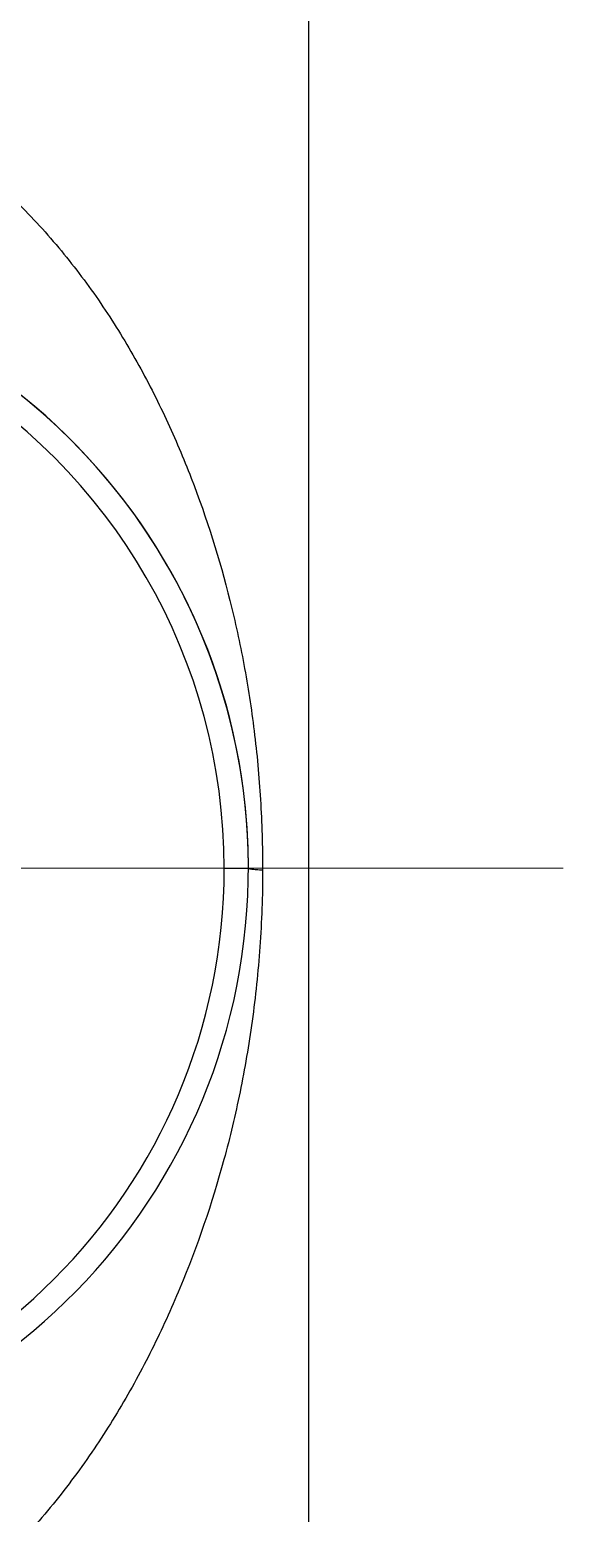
# Model space of a CAD drawing. Extents: x 0 to 1302, y 0 to 954.
# Drawn here: x 748.1 to 770.2, y 585.6 to 646.8 of the extents above; entities that cross this region are included whole.
import ezdxf

# ---------------------------------------------------------------- set-up
doc = ezdxf.new("R2010")
doc.units = 0
doc.header["$LTSCALE"] = 10
doc.header["$MEASUREMENT"] = 0
doc.linetypes.add('CENTER2', pattern=[28.575, 19.05, -3.175, 3.175, -3.175])
doc.layers.get('0').update_dxf_attribs({"linetype": 'CONTINUOUS'})
doc.layers.add('Cneter', color=1, linetype='CENTER2', lineweight=13)

msp = doc.modelspace()

# ---------------------------------------------------------------- linework, layer by layer
at = {"color": 7, "linetype": 'Continuous'}
for p, q in [((759.67695, 523.72823), (759.67695, 702.72829)), ((756.17695, 612.22823), (757.17646, 612.22823))]:
    msp.add_line(p, q, dxfattribs=at)
for centre, radius, start, end in [((732.17673, 612.22871), 24.99973, 359.998897, 180.001103), ((732.17676, 612.22789), 24.99975, 177.3403707, 83.1076717), ((732.17674, 612.2287), 24.00048, 359.9972362, 180.0024534), ((732.17677, 612.2279), 24.00057, 180.000556, 359.9991336)]:
    msp.add_arc(centre, radius, start, end, dxfattribs=at)
for points, knots in [([(735.17721, 645.83476), (736.1435, 645.74706), (738.06196, 645.41594), (740.80951, 644.47576), (743.36557, 643.15868), (745.68306, 641.52629), (747.75462, 639.65784), (749.59041, 637.61415), (751.20133, 635.4346), (752.60091, 633.14839), (753.8076, 630.77873), (755.19051, 627.52589), (756.25744, 624.12928), (757.02177, 620.61738), (757.44392, 617.87244), (757.70716, 615.04008), (757.76217, 613.12035), (757.76152, 612.15151)], [0, 0, 0, 0, 0.06579417, 0.13134183, 0.19619494, 0.260115, 0.32302681, 0.38497748, 0.44609503, 0.50655754, 0.56654545, 0.62625198, 0.74610138, 0.80722297, 0.86986814, 0.93430162, 1, 1, 1, 1]), ([(757.76152, 612.15151), (757.76544, 611.09145), (757.6832, 609.0041), (757.36792, 605.94414), (756.86729, 603.01194), (755.98443, 599.29892), (754.76886, 595.73132), (753.21841, 592.33433), (751.8755, 589.86975), (750.33013, 587.49798), (748.56364, 585.23978), (746.55671, 583.12559), (744.29335, 581.19553), (741.75057, 579.52498), (738.93756, 578.19736), (735.89928, 577.29876), (732.72282, 576.90492), (729.528, 577.04013), (726.43111, 577.67107), (723.51554, 578.72777), (720.83091, 580.13929), (718.39221, 581.83009), (716.19763, 583.74363), (714.23917, 585.84016), (711.93981, 588.83327), (710.05825, 592.10883), (708.58557, 595.57096), (707.67357, 598.27059), (706.96076, 601.0683), (706.53566, 603.46761), (706.29229, 605.43084), (706.11051, 607.4503), (706.05984, 608.98207), (706.07146, 610.00906)], [0, 0, 0, 0, 0.03364027, 0.06621912, 0.09756204, 0.12796167, 0.1872762, 0.21676931, 0.24638793, 0.27625849, 0.30650214, 0.33724528, 0.36861405, 0.40069133, 0.4335093, 0.46697043, 0.50080898, 0.53461309, 0.56799415, 0.60071485, 0.63269669, 0.66397809, 0.69467554, 0.7249245, 0.7548671, 0.81430917, 0.844127, 0.87418293, 0.90463981, 0.93566231, 0.95143651, 0.96740731, 1, 1, 1, 1]), ([(757.17695, 612.22823), (757.17695, 612.22375), (757.192, 612.2144), (757.21866, 612.20714), (757.26603, 612.19723), (757.32995, 612.18824), (757.41263, 612.17873), (757.55827, 612.16525), (757.67669, 612.15691), (757.76152, 612.15151)], [0, 0, 0, 0, 0.02263751, 0.07201326, 0.15122018, 0.26073909, 0.40058459, 0.5706373, 1, 1, 1, 1])]:
    msp.add_open_spline(points, degree=3, knots=knots, dxfattribs=at)
at = {"layer": 'Cneter'}
msp.add_line((690.46267, 612.2287), (770.17411, 612.22711), dxfattribs=at)

doc.saveas('drawing.dxf')
